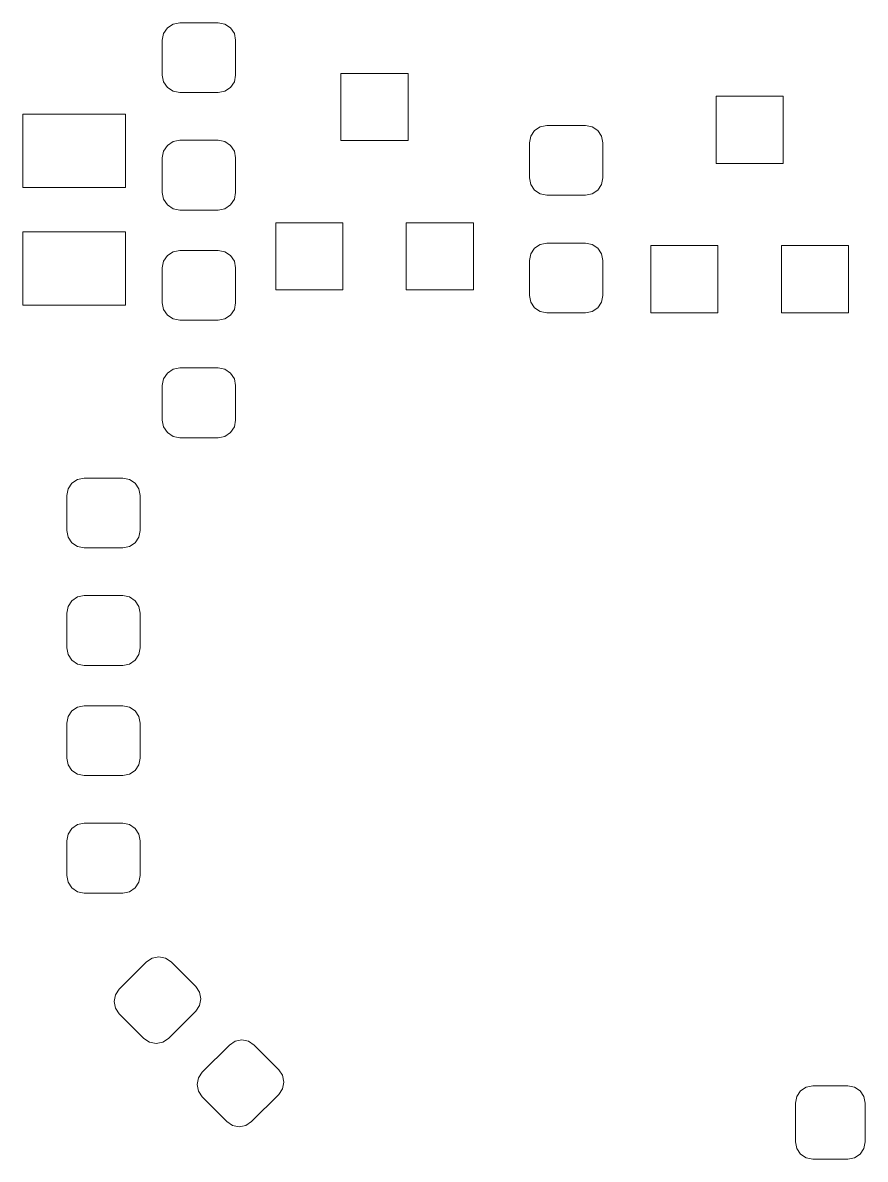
# Model space of a CAD drawing. Header units: millimetres. Extents: x -50 to 46, y -112 to 132.
# Drawn here: x -40.88 to -29.4, y 51.61 to 67.09 of the extents above; entities that cross this region are included whole.
import ezdxf

# ---------------------------------------------------------------- set-up
doc = ezdxf.new("R2010")
doc.units = ezdxf.units.MM
doc.header["$MEASUREMENT"] = 0
doc.layers.add('Layer 1', color=7, linetype='Continuous')

msp = doc.modelspace()

# ---------------------------------------------------------------- linework, layer by layer
at = {"layer": 'Layer 1', "lineweight": 9}
for points, knots in [([(-38.2149, 67.0887), (-38.2149, 67.0887), (-38.124, 67.0706), (-38.124, 67.0706), (-38.124, 67.0706), (-38.124, 67.0706), (-38.047, 67.0191), (-38.047, 67.0191), (-38.047, 67.0191), (-38.047, 67.0191), (-37.9955, 66.9421), (-37.9955, 66.9421), (-37.9955, 66.9421), (-37.9955, 66.9421), (-37.9774, 66.8512), (-37.9774, 66.8512), (-37.9774, 66.8512), (-37.9774, 66.8512), (-37.9774, 66.3762), (-37.9774, 66.3762), (-37.9774, 66.3762), (-37.9774, 66.3762), (-37.9955, 66.2853), (-37.9955, 66.2853), (-37.9955, 66.2853), (-37.9955, 66.2853), (-38.047, 66.2083), (-38.047, 66.2083), (-38.047, 66.2083), (-38.047, 66.2083), (-38.124, 66.1568), (-38.124, 66.1568), (-38.124, 66.1568), (-38.124, 66.1568), (-38.2149, 66.1387), (-38.2149, 66.1387), (-38.2149, 66.1387), (-38.2149, 66.1387), (-38.7399, 66.1387), (-38.7399, 66.1387), (-38.7399, 66.1387), (-38.7399, 66.1387), (-38.8308, 66.1568), (-38.8308, 66.1568), (-38.8308, 66.1568), (-38.8308, 66.1568), (-38.9078, 66.2083), (-38.9078, 66.2083), (-38.9078, 66.2083), (-38.9078, 66.2083), (-38.9593, 66.2853), (-38.9593, 66.2853), (-38.9593, 66.2853), (-38.9593, 66.2853), (-38.9774, 66.3762), (-38.9774, 66.3762), (-38.9774, 66.3762), (-38.9774, 66.3762), (-38.9774, 66.8512), (-38.9774, 66.8512), (-38.9774, 66.8512), (-38.9774, 66.8512), (-38.9593, 66.9421), (-38.9593, 66.9421), (-38.9593, 66.9421), (-38.9593, 66.9421), (-38.9078, 67.0191), (-38.9078, 67.0191), (-38.9078, 67.0191), (-38.9078, 67.0191), (-38.8308, 67.0706), (-38.8308, 67.0706), (-38.8308, 67.0706), (-38.8308, 67.0706), (-38.7399, 67.0887), (-38.7399, 67.0887), (-38.7399, 67.0887), (-38.7399, 67.0887), (-38.2149, 67.0887), (-38.2149, 67.0887)], [0, 0, 0, 0, 0.047619, 0.047619, 0.047619, 0.047619, 0.0952381, 0.0952381, 0.0952381, 0.0952381, 0.1428571, 0.1428571, 0.1428571, 0.1428571, 0.1904762, 0.1904762, 0.1904762, 0.1904762, 0.2380952, 0.2380952, 0.2380952, 0.2380952, 0.2857143, 0.2857143, 0.2857143, 0.2857143, 0.3333333, 0.3333333, 0.3333333, 0.3333333, 0.3809524, 0.3809524, 0.3809524, 0.3809524, 0.4285714, 0.4285714, 0.4285714, 0.4285714, 0.4761905, 0.4761905, 0.4761905, 0.4761905, 0.5238095, 0.5238095, 0.5238095, 0.5238095, 0.5714286, 0.5714286, 0.5714286, 0.5714286, 0.6190476, 0.6190476, 0.6190476, 0.6190476, 0.6666667, 0.6666667, 0.6666667, 0.6666667, 0.7142857, 0.7142857, 0.7142857, 0.7142857, 0.7619048, 0.7619048, 0.7619048, 0.7619048, 0.8095238, 0.8095238, 0.8095238, 0.8095238, 0.8571429, 0.8571429, 0.8571429, 0.8571429, 0.9047619, 0.9047619, 0.9047619, 0.9047619, 1, 1, 1, 1]), ([(-35.6288, 66.3973), (-35.6288, 66.3973), (-35.6288, 65.4829), (-35.6288, 65.4829), (-35.6288, 65.4829), (-35.6288, 65.4829), (-36.5432, 65.4829), (-36.5432, 65.4829), (-36.5432, 65.4829), (-36.5432, 65.4829), (-36.5432, 66.3973), (-36.5432, 66.3973), (-36.5432, 66.3973), (-36.5432, 66.3973), (-35.6288, 66.3973), (-35.6288, 66.3973)], [0, 0, 0, 0, 0.2, 0.2, 0.2, 0.2, 0.4, 0.4, 0.4, 0.4, 0.6, 0.6, 0.6, 0.6, 1, 1, 1, 1]), ([(-30.5202, 66.0869), (-30.5202, 66.0869), (-30.5202, 65.1725), (-30.5202, 65.1725), (-30.5202, 65.1725), (-30.5202, 65.1725), (-31.4346, 65.1725), (-31.4346, 65.1725), (-31.4346, 65.1725), (-31.4346, 65.1725), (-31.4346, 66.0869), (-31.4346, 66.0869), (-31.4346, 66.0869), (-31.4346, 66.0869), (-30.5202, 66.0869), (-30.5202, 66.0869)], [0, 0, 0, 0, 0.2, 0.2, 0.2, 0.2, 0.4, 0.4, 0.4, 0.4, 0.6, 0.6, 0.6, 0.6, 1, 1, 1, 1]), ([(-39.4775, 65.8435), (-39.4775, 65.8435), (-39.4775, 64.8435), (-39.4775, 64.8435), (-39.4775, 64.8435), (-39.4775, 64.8435), (-40.8775, 64.8435), (-40.8775, 64.8435), (-40.8775, 64.8435), (-40.8775, 64.8435), (-40.8775, 65.8435), (-40.8775, 65.8435), (-40.8775, 65.8435), (-40.8775, 65.8435), (-39.4775, 65.8435), (-39.4775, 65.8435)], [0, 0, 0, 0, 0.2, 0.2, 0.2, 0.2, 0.4, 0.4, 0.4, 0.4, 0.6, 0.6, 0.6, 0.6, 1, 1, 1, 1]), ([(-33.7399, 64.7387), (-33.7399, 64.7387), (-33.8308, 64.7568), (-33.8308, 64.7568), (-33.8308, 64.7568), (-33.8308, 64.7568), (-33.9078, 64.8083), (-33.9078, 64.8083), (-33.9078, 64.8083), (-33.9078, 64.8083), (-33.9593, 64.8853), (-33.9593, 64.8853), (-33.9593, 64.8853), (-33.9593, 64.8853), (-33.9774, 64.9762), (-33.9774, 64.9762), (-33.9774, 64.9762), (-33.9774, 64.9762), (-33.9774, 65.4512), (-33.9774, 65.4512), (-33.9774, 65.4512), (-33.9774, 65.4512), (-33.9593, 65.5421), (-33.9593, 65.5421), (-33.9593, 65.5421), (-33.9593, 65.5421), (-33.9078, 65.6191), (-33.9078, 65.6191), (-33.9078, 65.6191), (-33.9078, 65.6191), (-33.8308, 65.6706), (-33.8308, 65.6706), (-33.8308, 65.6706), (-33.8308, 65.6706), (-33.7399, 65.6887), (-33.7399, 65.6887), (-33.7399, 65.6887), (-33.7399, 65.6887), (-33.2149, 65.6887), (-33.2149, 65.6887), (-33.2149, 65.6887), (-33.2149, 65.6887), (-33.124, 65.6706), (-33.124, 65.6706), (-33.124, 65.6706), (-33.124, 65.6706), (-33.047, 65.6191), (-33.047, 65.6191), (-33.047, 65.6191), (-33.047, 65.6191), (-32.9955, 65.5421), (-32.9955, 65.5421), (-32.9955, 65.5421), (-32.9955, 65.5421), (-32.9774, 65.4512), (-32.9774, 65.4512), (-32.9774, 65.4512), (-32.9774, 65.4512), (-32.9774, 64.9762), (-32.9774, 64.9762), (-32.9774, 64.9762), (-32.9774, 64.9762), (-32.9955, 64.8853), (-32.9955, 64.8853), (-32.9955, 64.8853), (-32.9955, 64.8853), (-33.047, 64.8083), (-33.047, 64.8083), (-33.047, 64.8083), (-33.047, 64.8083), (-33.124, 64.7568), (-33.124, 64.7568), (-33.124, 64.7568), (-33.124, 64.7568), (-33.2149, 64.7387), (-33.2149, 64.7387), (-33.2149, 64.7387), (-33.2149, 64.7387), (-33.7399, 64.7387), (-33.7399, 64.7387)], [0, 0, 0, 0, 0.047619, 0.047619, 0.047619, 0.047619, 0.0952381, 0.0952381, 0.0952381, 0.0952381, 0.1428571, 0.1428571, 0.1428571, 0.1428571, 0.1904762, 0.1904762, 0.1904762, 0.1904762, 0.2380952, 0.2380952, 0.2380952, 0.2380952, 0.2857143, 0.2857143, 0.2857143, 0.2857143, 0.3333333, 0.3333333, 0.3333333, 0.3333333, 0.3809524, 0.3809524, 0.3809524, 0.3809524, 0.4285714, 0.4285714, 0.4285714, 0.4285714, 0.4761905, 0.4761905, 0.4761905, 0.4761905, 0.5238095, 0.5238095, 0.5238095, 0.5238095, 0.5714286, 0.5714286, 0.5714286, 0.5714286, 0.6190476, 0.6190476, 0.6190476, 0.6190476, 0.6666667, 0.6666667, 0.6666667, 0.6666667, 0.7142857, 0.7142857, 0.7142857, 0.7142857, 0.7619048, 0.7619048, 0.7619048, 0.7619048, 0.8095238, 0.8095238, 0.8095238, 0.8095238, 0.8571429, 0.8571429, 0.8571429, 0.8571429, 0.9047619, 0.9047619, 0.9047619, 0.9047619, 1, 1, 1, 1]), ([(-38.2149, 65.4887), (-38.2149, 65.4887), (-38.124, 65.4706), (-38.124, 65.4706), (-38.124, 65.4706), (-38.124, 65.4706), (-38.047, 65.4191), (-38.047, 65.4191), (-38.047, 65.4191), (-38.047, 65.4191), (-37.9955, 65.3421), (-37.9955, 65.3421), (-37.9955, 65.3421), (-37.9955, 65.3421), (-37.9774, 65.2512), (-37.9774, 65.2512), (-37.9774, 65.2512), (-37.9774, 65.2512), (-37.9774, 64.7762), (-37.9774, 64.7762), (-37.9774, 64.7762), (-37.9774, 64.7762), (-37.9955, 64.6853), (-37.9955, 64.6853), (-37.9955, 64.6853), (-37.9955, 64.6853), (-38.047, 64.6083), (-38.047, 64.6083), (-38.047, 64.6083), (-38.047, 64.6083), (-38.124, 64.5568), (-38.124, 64.5568), (-38.124, 64.5568), (-38.124, 64.5568), (-38.2149, 64.5387), (-38.2149, 64.5387), (-38.2149, 64.5387), (-38.2149, 64.5387), (-38.7399, 64.5387), (-38.7399, 64.5387), (-38.7399, 64.5387), (-38.7399, 64.5387), (-38.8308, 64.5568), (-38.8308, 64.5568), (-38.8308, 64.5568), (-38.8308, 64.5568), (-38.9078, 64.6083), (-38.9078, 64.6083), (-38.9078, 64.6083), (-38.9078, 64.6083), (-38.9593, 64.6853), (-38.9593, 64.6853), (-38.9593, 64.6853), (-38.9593, 64.6853), (-38.9774, 64.7762), (-38.9774, 64.7762), (-38.9774, 64.7762), (-38.9774, 64.7762), (-38.9774, 65.2512), (-38.9774, 65.2512), (-38.9774, 65.2512), (-38.9774, 65.2512), (-38.9593, 65.3421), (-38.9593, 65.3421), (-38.9593, 65.3421), (-38.9593, 65.3421), (-38.9078, 65.4191), (-38.9078, 65.4191), (-38.9078, 65.4191), (-38.9078, 65.4191), (-38.8308, 65.4706), (-38.8308, 65.4706), (-38.8308, 65.4706), (-38.8308, 65.4706), (-38.7399, 65.4887), (-38.7399, 65.4887), (-38.7399, 65.4887), (-38.7399, 65.4887), (-38.2149, 65.4887), (-38.2149, 65.4887)], [0, 0, 0, 0, 0.047619, 0.047619, 0.047619, 0.047619, 0.0952381, 0.0952381, 0.0952381, 0.0952381, 0.1428571, 0.1428571, 0.1428571, 0.1428571, 0.1904762, 0.1904762, 0.1904762, 0.1904762, 0.2380952, 0.2380952, 0.2380952, 0.2380952, 0.2857143, 0.2857143, 0.2857143, 0.2857143, 0.3333333, 0.3333333, 0.3333333, 0.3333333, 0.3809524, 0.3809524, 0.3809524, 0.3809524, 0.4285714, 0.4285714, 0.4285714, 0.4285714, 0.4761905, 0.4761905, 0.4761905, 0.4761905, 0.5238095, 0.5238095, 0.5238095, 0.5238095, 0.5714286, 0.5714286, 0.5714286, 0.5714286, 0.6190476, 0.6190476, 0.6190476, 0.6190476, 0.6666667, 0.6666667, 0.6666667, 0.6666667, 0.7142857, 0.7142857, 0.7142857, 0.7142857, 0.7619048, 0.7619048, 0.7619048, 0.7619048, 0.8095238, 0.8095238, 0.8095238, 0.8095238, 0.8571429, 0.8571429, 0.8571429, 0.8571429, 0.9047619, 0.9047619, 0.9047619, 0.9047619, 1, 1, 1, 1]), ([(-39.4775, 64.2435), (-39.4775, 64.2435), (-39.4775, 63.2435), (-39.4775, 63.2435), (-39.4775, 63.2435), (-39.4775, 63.2435), (-40.8775, 63.2435), (-40.8775, 63.2435), (-40.8775, 63.2435), (-40.8775, 63.2435), (-40.8775, 64.2435), (-40.8775, 64.2435), (-40.8775, 64.2435), (-40.8775, 64.2435), (-39.4775, 64.2435), (-39.4775, 64.2435)], [0, 0, 0, 0, 0.2, 0.2, 0.2, 0.2, 0.4, 0.4, 0.4, 0.4, 0.6, 0.6, 0.6, 0.6, 1, 1, 1, 1]), ([(-36.5178, 64.3653), (-36.5178, 64.3653), (-36.5178, 63.4509), (-36.5178, 63.4509), (-36.5178, 63.4509), (-36.5178, 63.4509), (-37.4322, 63.4509), (-37.4322, 63.4509), (-37.4322, 63.4509), (-37.4322, 63.4509), (-37.4322, 64.3653), (-37.4322, 64.3653), (-37.4322, 64.3653), (-37.4322, 64.3653), (-36.5178, 64.3653), (-36.5178, 64.3653)], [0, 0, 0, 0, 0.2, 0.2, 0.2, 0.2, 0.4, 0.4, 0.4, 0.4, 0.6, 0.6, 0.6, 0.6, 1, 1, 1, 1]), ([(-34.7398, 64.3653), (-34.7398, 64.3653), (-34.7398, 63.4509), (-34.7398, 63.4509), (-34.7398, 63.4509), (-34.7398, 63.4509), (-35.6542, 63.4509), (-35.6542, 63.4509), (-35.6542, 63.4509), (-35.6542, 63.4509), (-35.6542, 64.3653), (-35.6542, 64.3653), (-35.6542, 64.3653), (-35.6542, 64.3653), (-34.7398, 64.3653), (-34.7398, 64.3653)], [0, 0, 0, 0, 0.2, 0.2, 0.2, 0.2, 0.4, 0.4, 0.4, 0.4, 0.6, 0.6, 0.6, 0.6, 1, 1, 1, 1]), ([(-33.7399, 63.1387), (-33.7399, 63.1387), (-33.8308, 63.1568), (-33.8308, 63.1568), (-33.8308, 63.1568), (-33.8308, 63.1568), (-33.9078, 63.2083), (-33.9078, 63.2083), (-33.9078, 63.2083), (-33.9078, 63.2083), (-33.9593, 63.2853), (-33.9593, 63.2853), (-33.9593, 63.2853), (-33.9593, 63.2853), (-33.9774, 63.3762), (-33.9774, 63.3762), (-33.9774, 63.3762), (-33.9774, 63.3762), (-33.9774, 63.8512), (-33.9774, 63.8512), (-33.9774, 63.8512), (-33.9774, 63.8512), (-33.9593, 63.9421), (-33.9593, 63.9421), (-33.9593, 63.9421), (-33.9593, 63.9421), (-33.9078, 64.0191), (-33.9078, 64.0191), (-33.9078, 64.0191), (-33.9078, 64.0191), (-33.8308, 64.0706), (-33.8308, 64.0706), (-33.8308, 64.0706), (-33.8308, 64.0706), (-33.7399, 64.0887), (-33.7399, 64.0887), (-33.7399, 64.0887), (-33.7399, 64.0887), (-33.2149, 64.0887), (-33.2149, 64.0887), (-33.2149, 64.0887), (-33.2149, 64.0887), (-33.124, 64.0706), (-33.124, 64.0706), (-33.124, 64.0706), (-33.124, 64.0706), (-33.047, 64.0191), (-33.047, 64.0191), (-33.047, 64.0191), (-33.047, 64.0191), (-32.9955, 63.9421), (-32.9955, 63.9421), (-32.9955, 63.9421), (-32.9955, 63.9421), (-32.9774, 63.8512), (-32.9774, 63.8512), (-32.9774, 63.8512), (-32.9774, 63.8512), (-32.9774, 63.3762), (-32.9774, 63.3762), (-32.9774, 63.3762), (-32.9774, 63.3762), (-32.9955, 63.2853), (-32.9955, 63.2853), (-32.9955, 63.2853), (-32.9955, 63.2853), (-33.047, 63.2083), (-33.047, 63.2083), (-33.047, 63.2083), (-33.047, 63.2083), (-33.124, 63.1568), (-33.124, 63.1568), (-33.124, 63.1568), (-33.124, 63.1568), (-33.2149, 63.1387), (-33.2149, 63.1387), (-33.2149, 63.1387), (-33.2149, 63.1387), (-33.7399, 63.1387), (-33.7399, 63.1387)], [0, 0, 0, 0, 0.047619, 0.047619, 0.047619, 0.047619, 0.0952381, 0.0952381, 0.0952381, 0.0952381, 0.1428571, 0.1428571, 0.1428571, 0.1428571, 0.1904762, 0.1904762, 0.1904762, 0.1904762, 0.2380952, 0.2380952, 0.2380952, 0.2380952, 0.2857143, 0.2857143, 0.2857143, 0.2857143, 0.3333333, 0.3333333, 0.3333333, 0.3333333, 0.3809524, 0.3809524, 0.3809524, 0.3809524, 0.4285714, 0.4285714, 0.4285714, 0.4285714, 0.4761905, 0.4761905, 0.4761905, 0.4761905, 0.5238095, 0.5238095, 0.5238095, 0.5238095, 0.5714286, 0.5714286, 0.5714286, 0.5714286, 0.6190476, 0.6190476, 0.6190476, 0.6190476, 0.6666667, 0.6666667, 0.6666667, 0.6666667, 0.7142857, 0.7142857, 0.7142857, 0.7142857, 0.7619048, 0.7619048, 0.7619048, 0.7619048, 0.8095238, 0.8095238, 0.8095238, 0.8095238, 0.8571429, 0.8571429, 0.8571429, 0.8571429, 0.9047619, 0.9047619, 0.9047619, 0.9047619, 1, 1, 1, 1]), ([(-38.7399, 63.0387), (-38.7399, 63.0387), (-38.8308, 63.0568), (-38.8308, 63.0568), (-38.8308, 63.0568), (-38.8308, 63.0568), (-38.9078, 63.1083), (-38.9078, 63.1083), (-38.9078, 63.1083), (-38.9078, 63.1083), (-38.9593, 63.1853), (-38.9593, 63.1853), (-38.9593, 63.1853), (-38.9593, 63.1853), (-38.9774, 63.2762), (-38.9774, 63.2762), (-38.9774, 63.2762), (-38.9774, 63.2762), (-38.9774, 63.7512), (-38.9774, 63.7512), (-38.9774, 63.7512), (-38.9774, 63.7512), (-38.9593, 63.8421), (-38.9593, 63.8421), (-38.9593, 63.8421), (-38.9593, 63.8421), (-38.9078, 63.9191), (-38.9078, 63.9191), (-38.9078, 63.9191), (-38.9078, 63.9191), (-38.8308, 63.9706), (-38.8308, 63.9706), (-38.8308, 63.9706), (-38.8308, 63.9706), (-38.7399, 63.9887), (-38.7399, 63.9887), (-38.7399, 63.9887), (-38.7399, 63.9887), (-38.2149, 63.9887), (-38.2149, 63.9887), (-38.2149, 63.9887), (-38.2149, 63.9887), (-38.124, 63.9706), (-38.124, 63.9706), (-38.124, 63.9706), (-38.124, 63.9706), (-38.047, 63.9191), (-38.047, 63.9191), (-38.047, 63.9191), (-38.047, 63.9191), (-37.9955, 63.8421), (-37.9955, 63.8421), (-37.9955, 63.8421), (-37.9955, 63.8421), (-37.9774, 63.7512), (-37.9774, 63.7512), (-37.9774, 63.7512), (-37.9774, 63.7512), (-37.9774, 63.2762), (-37.9774, 63.2762), (-37.9774, 63.2762), (-37.9774, 63.2762), (-37.9955, 63.1853), (-37.9955, 63.1853), (-37.9955, 63.1853), (-37.9955, 63.1853), (-38.047, 63.1083), (-38.047, 63.1083), (-38.047, 63.1083), (-38.047, 63.1083), (-38.124, 63.0568), (-38.124, 63.0568), (-38.124, 63.0568), (-38.124, 63.0568), (-38.2149, 63.0387), (-38.2149, 63.0387), (-38.2149, 63.0387), (-38.2149, 63.0387), (-38.7399, 63.0387), (-38.7399, 63.0387)], [0, 0, 0, 0, 0.047619, 0.047619, 0.047619, 0.047619, 0.0952381, 0.0952381, 0.0952381, 0.0952381, 0.1428571, 0.1428571, 0.1428571, 0.1428571, 0.1904762, 0.1904762, 0.1904762, 0.1904762, 0.2380952, 0.2380952, 0.2380952, 0.2380952, 0.2857143, 0.2857143, 0.2857143, 0.2857143, 0.3333333, 0.3333333, 0.3333333, 0.3333333, 0.3809524, 0.3809524, 0.3809524, 0.3809524, 0.4285714, 0.4285714, 0.4285714, 0.4285714, 0.4761905, 0.4761905, 0.4761905, 0.4761905, 0.5238095, 0.5238095, 0.5238095, 0.5238095, 0.5714286, 0.5714286, 0.5714286, 0.5714286, 0.6190476, 0.6190476, 0.6190476, 0.6190476, 0.6666667, 0.6666667, 0.6666667, 0.6666667, 0.7142857, 0.7142857, 0.7142857, 0.7142857, 0.7619048, 0.7619048, 0.7619048, 0.7619048, 0.8095238, 0.8095238, 0.8095238, 0.8095238, 0.8571429, 0.8571429, 0.8571429, 0.8571429, 0.9047619, 0.9047619, 0.9047619, 0.9047619, 1, 1, 1, 1]), ([(-31.4092, 64.0549), (-31.4092, 64.0549), (-31.4092, 63.1405), (-31.4092, 63.1405), (-31.4092, 63.1405), (-31.4092, 63.1405), (-32.3236, 63.1405), (-32.3236, 63.1405), (-32.3236, 63.1405), (-32.3236, 63.1405), (-32.3236, 64.0549), (-32.3236, 64.0549), (-32.3236, 64.0549), (-32.3236, 64.0549), (-31.4092, 64.0549), (-31.4092, 64.0549)], [0, 0, 0, 0, 0.2, 0.2, 0.2, 0.2, 0.4, 0.4, 0.4, 0.4, 0.6, 0.6, 0.6, 0.6, 1, 1, 1, 1]), ([(-29.6312, 64.0549), (-29.6312, 64.0549), (-29.6312, 63.1405), (-29.6312, 63.1405), (-29.6312, 63.1405), (-29.6312, 63.1405), (-30.5456, 63.1405), (-30.5456, 63.1405), (-30.5456, 63.1405), (-30.5456, 63.1405), (-30.5456, 64.0549), (-30.5456, 64.0549), (-30.5456, 64.0549), (-30.5456, 64.0549), (-29.6312, 64.0549), (-29.6312, 64.0549)], [0, 0, 0, 0, 0.2, 0.2, 0.2, 0.2, 0.4, 0.4, 0.4, 0.4, 0.6, 0.6, 0.6, 0.6, 1, 1, 1, 1]), ([(-38.7399, 61.4387), (-38.7399, 61.4387), (-38.8308, 61.4568), (-38.8308, 61.4568), (-38.8308, 61.4568), (-38.8308, 61.4568), (-38.9078, 61.5083), (-38.9078, 61.5083), (-38.9078, 61.5083), (-38.9078, 61.5083), (-38.9593, 61.5853), (-38.9593, 61.5853), (-38.9593, 61.5853), (-38.9593, 61.5853), (-38.9774, 61.6762), (-38.9774, 61.6762), (-38.9774, 61.6762), (-38.9774, 61.6762), (-38.9774, 62.1512), (-38.9774, 62.1512), (-38.9774, 62.1512), (-38.9774, 62.1512), (-38.9593, 62.2421), (-38.9593, 62.2421), (-38.9593, 62.2421), (-38.9593, 62.2421), (-38.9078, 62.3191), (-38.9078, 62.3191), (-38.9078, 62.3191), (-38.9078, 62.3191), (-38.8308, 62.3706), (-38.8308, 62.3706), (-38.8308, 62.3706), (-38.8308, 62.3706), (-38.7399, 62.3887), (-38.7399, 62.3887), (-38.7399, 62.3887), (-38.7399, 62.3887), (-38.2149, 62.3887), (-38.2149, 62.3887), (-38.2149, 62.3887), (-38.2149, 62.3887), (-38.124, 62.3706), (-38.124, 62.3706), (-38.124, 62.3706), (-38.124, 62.3706), (-38.047, 62.3191), (-38.047, 62.3191), (-38.047, 62.3191), (-38.047, 62.3191), (-37.9955, 62.2421), (-37.9955, 62.2421), (-37.9955, 62.2421), (-37.9955, 62.2421), (-37.9774, 62.1512), (-37.9774, 62.1512), (-37.9774, 62.1512), (-37.9774, 62.1512), (-37.9774, 61.6762), (-37.9774, 61.6762), (-37.9774, 61.6762), (-37.9774, 61.6762), (-37.9955, 61.5853), (-37.9955, 61.5853), (-37.9955, 61.5853), (-37.9955, 61.5853), (-38.047, 61.5083), (-38.047, 61.5083), (-38.047, 61.5083), (-38.047, 61.5083), (-38.124, 61.4568), (-38.124, 61.4568), (-38.124, 61.4568), (-38.124, 61.4568), (-38.2149, 61.4387), (-38.2149, 61.4387), (-38.2149, 61.4387), (-38.2149, 61.4387), (-38.7399, 61.4387), (-38.7399, 61.4387)], [0, 0, 0, 0, 0.047619, 0.047619, 0.047619, 0.047619, 0.0952381, 0.0952381, 0.0952381, 0.0952381, 0.1428571, 0.1428571, 0.1428571, 0.1428571, 0.1904762, 0.1904762, 0.1904762, 0.1904762, 0.2380952, 0.2380952, 0.2380952, 0.2380952, 0.2857143, 0.2857143, 0.2857143, 0.2857143, 0.3333333, 0.3333333, 0.3333333, 0.3333333, 0.3809524, 0.3809524, 0.3809524, 0.3809524, 0.4285714, 0.4285714, 0.4285714, 0.4285714, 0.4761905, 0.4761905, 0.4761905, 0.4761905, 0.5238095, 0.5238095, 0.5238095, 0.5238095, 0.5714286, 0.5714286, 0.5714286, 0.5714286, 0.6190476, 0.6190476, 0.6190476, 0.6190476, 0.6666667, 0.6666667, 0.6666667, 0.6666667, 0.7142857, 0.7142857, 0.7142857, 0.7142857, 0.7619048, 0.7619048, 0.7619048, 0.7619048, 0.8095238, 0.8095238, 0.8095238, 0.8095238, 0.8571429, 0.8571429, 0.8571429, 0.8571429, 0.9047619, 0.9047619, 0.9047619, 0.9047619, 1, 1, 1, 1]), ([(-39.5149, 60.8887), (-39.5149, 60.8887), (-39.424, 60.8706), (-39.424, 60.8706), (-39.424, 60.8706), (-39.424, 60.8706), (-39.347, 60.8191), (-39.347, 60.8191), (-39.347, 60.8191), (-39.347, 60.8191), (-39.2955, 60.7421), (-39.2955, 60.7421), (-39.2955, 60.7421), (-39.2955, 60.7421), (-39.2774, 60.6512), (-39.2774, 60.6512), (-39.2774, 60.6512), (-39.2774, 60.6512), (-39.2774, 60.1762), (-39.2774, 60.1762), (-39.2774, 60.1762), (-39.2774, 60.1762), (-39.2955, 60.0853), (-39.2955, 60.0853), (-39.2955, 60.0853), (-39.2955, 60.0853), (-39.347, 60.0083), (-39.347, 60.0083), (-39.347, 60.0083), (-39.347, 60.0083), (-39.424, 59.9568), (-39.424, 59.9568), (-39.424, 59.9568), (-39.424, 59.9568), (-39.5149, 59.9387), (-39.5149, 59.9387), (-39.5149, 59.9387), (-39.5149, 59.9387), (-40.0399, 59.9387), (-40.0399, 59.9387), (-40.0399, 59.9387), (-40.0399, 59.9387), (-40.1308, 59.9568), (-40.1308, 59.9568), (-40.1308, 59.9568), (-40.1308, 59.9568), (-40.2078, 60.0083), (-40.2078, 60.0083), (-40.2078, 60.0083), (-40.2078, 60.0083), (-40.2593, 60.0853), (-40.2593, 60.0853), (-40.2593, 60.0853), (-40.2593, 60.0853), (-40.2774, 60.1762), (-40.2774, 60.1762), (-40.2774, 60.1762), (-40.2774, 60.1762), (-40.2774, 60.6512), (-40.2774, 60.6512), (-40.2774, 60.6512), (-40.2774, 60.6512), (-40.2593, 60.7421), (-40.2593, 60.7421), (-40.2593, 60.7421), (-40.2593, 60.7421), (-40.2078, 60.8191), (-40.2078, 60.8191), (-40.2078, 60.8191), (-40.2078, 60.8191), (-40.1308, 60.8706), (-40.1308, 60.8706), (-40.1308, 60.8706), (-40.1308, 60.8706), (-40.0399, 60.8887), (-40.0399, 60.8887), (-40.0399, 60.8887), (-40.0399, 60.8887), (-39.5149, 60.8887), (-39.5149, 60.8887)], [0, 0, 0, 0, 0.047619, 0.047619, 0.047619, 0.047619, 0.0952381, 0.0952381, 0.0952381, 0.0952381, 0.1428571, 0.1428571, 0.1428571, 0.1428571, 0.1904762, 0.1904762, 0.1904762, 0.1904762, 0.2380952, 0.2380952, 0.2380952, 0.2380952, 0.2857143, 0.2857143, 0.2857143, 0.2857143, 0.3333333, 0.3333333, 0.3333333, 0.3333333, 0.3809524, 0.3809524, 0.3809524, 0.3809524, 0.4285714, 0.4285714, 0.4285714, 0.4285714, 0.4761905, 0.4761905, 0.4761905, 0.4761905, 0.5238095, 0.5238095, 0.5238095, 0.5238095, 0.5714286, 0.5714286, 0.5714286, 0.5714286, 0.6190476, 0.6190476, 0.6190476, 0.6190476, 0.6666667, 0.6666667, 0.6666667, 0.6666667, 0.7142857, 0.7142857, 0.7142857, 0.7142857, 0.7619048, 0.7619048, 0.7619048, 0.7619048, 0.8095238, 0.8095238, 0.8095238, 0.8095238, 0.8571429, 0.8571429, 0.8571429, 0.8571429, 0.9047619, 0.9047619, 0.9047619, 0.9047619, 1, 1, 1, 1]), ([(-39.5149, 59.2887), (-39.5149, 59.2887), (-39.424, 59.2706), (-39.424, 59.2706), (-39.424, 59.2706), (-39.424, 59.2706), (-39.347, 59.2191), (-39.347, 59.2191), (-39.347, 59.2191), (-39.347, 59.2191), (-39.2955, 59.1421), (-39.2955, 59.1421), (-39.2955, 59.1421), (-39.2955, 59.1421), (-39.2774, 59.0512), (-39.2774, 59.0512), (-39.2774, 59.0512), (-39.2774, 59.0512), (-39.2774, 58.5762), (-39.2774, 58.5762), (-39.2774, 58.5762), (-39.2774, 58.5762), (-39.2955, 58.4853), (-39.2955, 58.4853), (-39.2955, 58.4853), (-39.2955, 58.4853), (-39.347, 58.4083), (-39.347, 58.4083), (-39.347, 58.4083), (-39.347, 58.4083), (-39.424, 58.3568), (-39.424, 58.3568), (-39.424, 58.3568), (-39.424, 58.3568), (-39.5149, 58.3387), (-39.5149, 58.3387), (-39.5149, 58.3387), (-39.5149, 58.3387), (-40.0399, 58.3387), (-40.0399, 58.3387), (-40.0399, 58.3387), (-40.0399, 58.3387), (-40.1308, 58.3568), (-40.1308, 58.3568), (-40.1308, 58.3568), (-40.1308, 58.3568), (-40.2078, 58.4083), (-40.2078, 58.4083), (-40.2078, 58.4083), (-40.2078, 58.4083), (-40.2593, 58.4853), (-40.2593, 58.4853), (-40.2593, 58.4853), (-40.2593, 58.4853), (-40.2774, 58.5762), (-40.2774, 58.5762), (-40.2774, 58.5762), (-40.2774, 58.5762), (-40.2774, 59.0512), (-40.2774, 59.0512), (-40.2774, 59.0512), (-40.2774, 59.0512), (-40.2593, 59.1421), (-40.2593, 59.1421), (-40.2593, 59.1421), (-40.2593, 59.1421), (-40.2078, 59.2191), (-40.2078, 59.2191), (-40.2078, 59.2191), (-40.2078, 59.2191), (-40.1308, 59.2706), (-40.1308, 59.2706), (-40.1308, 59.2706), (-40.1308, 59.2706), (-40.0399, 59.2887), (-40.0399, 59.2887), (-40.0399, 59.2887), (-40.0399, 59.2887), (-39.5149, 59.2887), (-39.5149, 59.2887)], [0, 0, 0, 0, 0.047619, 0.047619, 0.047619, 0.047619, 0.0952381, 0.0952381, 0.0952381, 0.0952381, 0.1428571, 0.1428571, 0.1428571, 0.1428571, 0.1904762, 0.1904762, 0.1904762, 0.1904762, 0.2380952, 0.2380952, 0.2380952, 0.2380952, 0.2857143, 0.2857143, 0.2857143, 0.2857143, 0.3333333, 0.3333333, 0.3333333, 0.3333333, 0.3809524, 0.3809524, 0.3809524, 0.3809524, 0.4285714, 0.4285714, 0.4285714, 0.4285714, 0.4761905, 0.4761905, 0.4761905, 0.4761905, 0.5238095, 0.5238095, 0.5238095, 0.5238095, 0.5714286, 0.5714286, 0.5714286, 0.5714286, 0.6190476, 0.6190476, 0.6190476, 0.6190476, 0.6666667, 0.6666667, 0.6666667, 0.6666667, 0.7142857, 0.7142857, 0.7142857, 0.7142857, 0.7619048, 0.7619048, 0.7619048, 0.7619048, 0.8095238, 0.8095238, 0.8095238, 0.8095238, 0.8571429, 0.8571429, 0.8571429, 0.8571429, 0.9047619, 0.9047619, 0.9047619, 0.9047619, 1, 1, 1, 1]), ([(-40.0399, 56.8387), (-40.0399, 56.8387), (-40.1308, 56.8568), (-40.1308, 56.8568), (-40.1308, 56.8568), (-40.1308, 56.8568), (-40.2078, 56.9083), (-40.2078, 56.9083), (-40.2078, 56.9083), (-40.2078, 56.9083), (-40.2593, 56.9853), (-40.2593, 56.9853), (-40.2593, 56.9853), (-40.2593, 56.9853), (-40.2774, 57.0762), (-40.2774, 57.0762), (-40.2774, 57.0762), (-40.2774, 57.0762), (-40.2774, 57.5512), (-40.2774, 57.5512), (-40.2774, 57.5512), (-40.2774, 57.5512), (-40.2593, 57.6421), (-40.2593, 57.6421), (-40.2593, 57.6421), (-40.2593, 57.6421), (-40.2078, 57.7191), (-40.2078, 57.7191), (-40.2078, 57.7191), (-40.2078, 57.7191), (-40.1308, 57.7706), (-40.1308, 57.7706), (-40.1308, 57.7706), (-40.1308, 57.7706), (-40.0399, 57.7887), (-40.0399, 57.7887), (-40.0399, 57.7887), (-40.0399, 57.7887), (-39.5149, 57.7887), (-39.5149, 57.7887), (-39.5149, 57.7887), (-39.5149, 57.7887), (-39.424, 57.7706), (-39.424, 57.7706), (-39.424, 57.7706), (-39.424, 57.7706), (-39.347, 57.7191), (-39.347, 57.7191), (-39.347, 57.7191), (-39.347, 57.7191), (-39.2955, 57.6421), (-39.2955, 57.6421), (-39.2955, 57.6421), (-39.2955, 57.6421), (-39.2774, 57.5512), (-39.2774, 57.5512), (-39.2774, 57.5512), (-39.2774, 57.5512), (-39.2774, 57.0762), (-39.2774, 57.0762), (-39.2774, 57.0762), (-39.2774, 57.0762), (-39.2955, 56.9853), (-39.2955, 56.9853), (-39.2955, 56.9853), (-39.2955, 56.9853), (-39.347, 56.9083), (-39.347, 56.9083), (-39.347, 56.9083), (-39.347, 56.9083), (-39.424, 56.8568), (-39.424, 56.8568), (-39.424, 56.8568), (-39.424, 56.8568), (-39.5149, 56.8387), (-39.5149, 56.8387), (-39.5149, 56.8387), (-39.5149, 56.8387), (-40.0399, 56.8387), (-40.0399, 56.8387)], [0, 0, 0, 0, 0.047619, 0.047619, 0.047619, 0.047619, 0.0952381, 0.0952381, 0.0952381, 0.0952381, 0.1428571, 0.1428571, 0.1428571, 0.1428571, 0.1904762, 0.1904762, 0.1904762, 0.1904762, 0.2380952, 0.2380952, 0.2380952, 0.2380952, 0.2857143, 0.2857143, 0.2857143, 0.2857143, 0.3333333, 0.3333333, 0.3333333, 0.3333333, 0.3809524, 0.3809524, 0.3809524, 0.3809524, 0.4285714, 0.4285714, 0.4285714, 0.4285714, 0.4761905, 0.4761905, 0.4761905, 0.4761905, 0.5238095, 0.5238095, 0.5238095, 0.5238095, 0.5714286, 0.5714286, 0.5714286, 0.5714286, 0.6190476, 0.6190476, 0.6190476, 0.6190476, 0.6666667, 0.6666667, 0.6666667, 0.6666667, 0.7142857, 0.7142857, 0.7142857, 0.7142857, 0.7619048, 0.7619048, 0.7619048, 0.7619048, 0.8095238, 0.8095238, 0.8095238, 0.8095238, 0.8571429, 0.8571429, 0.8571429, 0.8571429, 0.9047619, 0.9047619, 0.9047619, 0.9047619, 1, 1, 1, 1]), ([(-40.0399, 55.2387), (-40.0399, 55.2387), (-40.1308, 55.2568), (-40.1308, 55.2568), (-40.1308, 55.2568), (-40.1308, 55.2568), (-40.2078, 55.3083), (-40.2078, 55.3083), (-40.2078, 55.3083), (-40.2078, 55.3083), (-40.2593, 55.3853), (-40.2593, 55.3853), (-40.2593, 55.3853), (-40.2593, 55.3853), (-40.2774, 55.4762), (-40.2774, 55.4762), (-40.2774, 55.4762), (-40.2774, 55.4762), (-40.2774, 55.9512), (-40.2774, 55.9512), (-40.2774, 55.9512), (-40.2774, 55.9512), (-40.2593, 56.0421), (-40.2593, 56.0421), (-40.2593, 56.0421), (-40.2593, 56.0421), (-40.2078, 56.1191), (-40.2078, 56.1191), (-40.2078, 56.1191), (-40.2078, 56.1191), (-40.1308, 56.1706), (-40.1308, 56.1706), (-40.1308, 56.1706), (-40.1308, 56.1706), (-40.0399, 56.1887), (-40.0399, 56.1887), (-40.0399, 56.1887), (-40.0399, 56.1887), (-39.5149, 56.1887), (-39.5149, 56.1887), (-39.5149, 56.1887), (-39.5149, 56.1887), (-39.424, 56.1706), (-39.424, 56.1706), (-39.424, 56.1706), (-39.424, 56.1706), (-39.347, 56.1191), (-39.347, 56.1191), (-39.347, 56.1191), (-39.347, 56.1191), (-39.2955, 56.0421), (-39.2955, 56.0421), (-39.2955, 56.0421), (-39.2955, 56.0421), (-39.2774, 55.9512), (-39.2774, 55.9512), (-39.2774, 55.9512), (-39.2774, 55.9512), (-39.2774, 55.4762), (-39.2774, 55.4762), (-39.2774, 55.4762), (-39.2774, 55.4762), (-39.2955, 55.3853), (-39.2955, 55.3853), (-39.2955, 55.3853), (-39.2955, 55.3853), (-39.347, 55.3083), (-39.347, 55.3083), (-39.347, 55.3083), (-39.347, 55.3083), (-39.424, 55.2568), (-39.424, 55.2568), (-39.424, 55.2568), (-39.424, 55.2568), (-39.5149, 55.2387), (-39.5149, 55.2387), (-39.5149, 55.2387), (-39.5149, 55.2387), (-40.0399, 55.2387), (-40.0399, 55.2387)], [0, 0, 0, 0, 0.047619, 0.047619, 0.047619, 0.047619, 0.0952381, 0.0952381, 0.0952381, 0.0952381, 0.1428571, 0.1428571, 0.1428571, 0.1428571, 0.1904762, 0.1904762, 0.1904762, 0.1904762, 0.2380952, 0.2380952, 0.2380952, 0.2380952, 0.2857143, 0.2857143, 0.2857143, 0.2857143, 0.3333333, 0.3333333, 0.3333333, 0.3333333, 0.3809524, 0.3809524, 0.3809524, 0.3809524, 0.4285714, 0.4285714, 0.4285714, 0.4285714, 0.4761905, 0.4761905, 0.4761905, 0.4761905, 0.5238095, 0.5238095, 0.5238095, 0.5238095, 0.5714286, 0.5714286, 0.5714286, 0.5714286, 0.6190476, 0.6190476, 0.6190476, 0.6190476, 0.6666667, 0.6666667, 0.6666667, 0.6666667, 0.7142857, 0.7142857, 0.7142857, 0.7142857, 0.7619048, 0.7619048, 0.7619048, 0.7619048, 0.8095238, 0.8095238, 0.8095238, 0.8095238, 0.8571429, 0.8571429, 0.8571429, 0.8571429, 0.9047619, 0.9047619, 0.9047619, 0.9047619, 1, 1, 1, 1]), ([(-39.1933, 54.3009), (-39.1933, 54.3009), (-39.1163, 54.3524), (-39.1163, 54.3524), (-39.1163, 54.3524), (-39.1163, 54.3524), (-39.0254, 54.3704), (-39.0254, 54.3704), (-39.0254, 54.3704), (-39.0254, 54.3704), (-38.9345, 54.3524), (-38.9345, 54.3524), (-38.9345, 54.3524), (-38.9345, 54.3524), (-38.8575, 54.3009), (-38.8575, 54.3009), (-38.8575, 54.3009), (-38.8575, 54.3009), (-38.5216, 53.965), (-38.5216, 53.965), (-38.5216, 53.965), (-38.5216, 53.965), (-38.4701, 53.888), (-38.4701, 53.888), (-38.4701, 53.888), (-38.4701, 53.888), (-38.452, 53.7971), (-38.452, 53.7971), (-38.452, 53.7971), (-38.452, 53.7971), (-38.4701, 53.7062), (-38.4701, 53.7062), (-38.4701, 53.7062), (-38.4701, 53.7062), (-38.5216, 53.6291), (-38.5216, 53.6291), (-38.5216, 53.6291), (-38.5216, 53.6291), (-38.8928, 53.2579), (-38.8928, 53.2579), (-38.8928, 53.2579), (-38.8928, 53.2579), (-38.9699, 53.2064), (-38.9699, 53.2064), (-38.9699, 53.2064), (-38.9699, 53.2064), (-39.0608, 53.1883), (-39.0608, 53.1883), (-39.0608, 53.1883), (-39.0608, 53.1883), (-39.1516, 53.2064), (-39.1516, 53.2064), (-39.1516, 53.2064), (-39.1516, 53.2064), (-39.2287, 53.2579), (-39.2287, 53.2579), (-39.2287, 53.2579), (-39.2287, 53.2579), (-39.5646, 53.5938), (-39.5646, 53.5938), (-39.5646, 53.5938), (-39.5646, 53.5938), (-39.6161, 53.6708), (-39.6161, 53.6708), (-39.6161, 53.6708), (-39.6161, 53.6708), (-39.6341, 53.7617), (-39.6341, 53.7617), (-39.6341, 53.7617), (-39.6341, 53.7617), (-39.6161, 53.8526), (-39.6161, 53.8526), (-39.6161, 53.8526), (-39.6161, 53.8526), (-39.5646, 53.9296), (-39.5646, 53.9296), (-39.5646, 53.9296), (-39.5646, 53.9296), (-39.1933, 54.3009), (-39.1933, 54.3009)], [0, 0, 0, 0, 0.047619, 0.047619, 0.047619, 0.047619, 0.0952381, 0.0952381, 0.0952381, 0.0952381, 0.1428571, 0.1428571, 0.1428571, 0.1428571, 0.1904762, 0.1904762, 0.1904762, 0.1904762, 0.2380952, 0.2380952, 0.2380952, 0.2380952, 0.2857143, 0.2857143, 0.2857143, 0.2857143, 0.3333333, 0.3333333, 0.3333333, 0.3333333, 0.3809524, 0.3809524, 0.3809524, 0.3809524, 0.4285714, 0.4285714, 0.4285714, 0.4285714, 0.4761905, 0.4761905, 0.4761905, 0.4761905, 0.5238095, 0.5238095, 0.5238095, 0.5238095, 0.5714286, 0.5714286, 0.5714286, 0.5714286, 0.6190476, 0.6190476, 0.6190476, 0.6190476, 0.6666667, 0.6666667, 0.6666667, 0.6666667, 0.7142857, 0.7142857, 0.7142857, 0.7142857, 0.7619048, 0.7619048, 0.7619048, 0.7619048, 0.8095238, 0.8095238, 0.8095238, 0.8095238, 0.8571429, 0.8571429, 0.8571429, 0.8571429, 0.9047619, 0.9047619, 0.9047619, 0.9047619, 1, 1, 1, 1]), ([(-38.062, 53.1695), (-38.062, 53.1695), (-37.9849, 53.221), (-37.9849, 53.221), (-37.9849, 53.221), (-37.9849, 53.221), (-37.894, 53.2391), (-37.894, 53.2391), (-37.894, 53.2391), (-37.894, 53.2391), (-37.8031, 53.221), (-37.8031, 53.221), (-37.8031, 53.221), (-37.8031, 53.221), (-37.7261, 53.1695), (-37.7261, 53.1695), (-37.7261, 53.1695), (-37.7261, 53.1695), (-37.3902, 52.8336), (-37.3902, 52.8336), (-37.3902, 52.8336), (-37.3902, 52.8336), (-37.3387, 52.7566), (-37.3387, 52.7566), (-37.3387, 52.7566), (-37.3387, 52.7566), (-37.3207, 52.6657), (-37.3207, 52.6657), (-37.3207, 52.6657), (-37.3207, 52.6657), (-37.3387, 52.5748), (-37.3387, 52.5748), (-37.3387, 52.5748), (-37.3387, 52.5748), (-37.3902, 52.4978), (-37.3902, 52.4978), (-37.3902, 52.4978), (-37.3902, 52.4978), (-37.7615, 52.1265), (-37.7615, 52.1265), (-37.7615, 52.1265), (-37.7615, 52.1265), (-37.8385, 52.075), (-37.8385, 52.075), (-37.8385, 52.075), (-37.8385, 52.075), (-37.9294, 52.057), (-37.9294, 52.057), (-37.9294, 52.057), (-37.9294, 52.057), (-38.0203, 52.075), (-38.0203, 52.075), (-38.0203, 52.075), (-38.0203, 52.075), (-38.0973, 52.1265), (-38.0973, 52.1265), (-38.0973, 52.1265), (-38.0973, 52.1265), (-38.4332, 52.4624), (-38.4332, 52.4624), (-38.4332, 52.4624), (-38.4332, 52.4624), (-38.4847, 52.5394), (-38.4847, 52.5394), (-38.4847, 52.5394), (-38.4847, 52.5394), (-38.5028, 52.6303), (-38.5028, 52.6303), (-38.5028, 52.6303), (-38.5028, 52.6303), (-38.4847, 52.7212), (-38.4847, 52.7212), (-38.4847, 52.7212), (-38.4847, 52.7212), (-38.4332, 52.7983), (-38.4332, 52.7983), (-38.4332, 52.7983), (-38.4332, 52.7983), (-38.062, 53.1695), (-38.062, 53.1695)], [0, 0, 0, 0, 0.047619, 0.047619, 0.047619, 0.047619, 0.0952381, 0.0952381, 0.0952381, 0.0952381, 0.1428571, 0.1428571, 0.1428571, 0.1428571, 0.1904762, 0.1904762, 0.1904762, 0.1904762, 0.2380952, 0.2380952, 0.2380952, 0.2380952, 0.2857143, 0.2857143, 0.2857143, 0.2857143, 0.3333333, 0.3333333, 0.3333333, 0.3333333, 0.3809524, 0.3809524, 0.3809524, 0.3809524, 0.4285714, 0.4285714, 0.4285714, 0.4285714, 0.4761905, 0.4761905, 0.4761905, 0.4761905, 0.5238095, 0.5238095, 0.5238095, 0.5238095, 0.5714286, 0.5714286, 0.5714286, 0.5714286, 0.6190476, 0.6190476, 0.6190476, 0.6190476, 0.6666667, 0.6666667, 0.6666667, 0.6666667, 0.7142857, 0.7142857, 0.7142857, 0.7142857, 0.7619048, 0.7619048, 0.7619048, 0.7619048, 0.8095238, 0.8095238, 0.8095238, 0.8095238, 0.8571429, 0.8571429, 0.8571429, 0.8571429, 0.9047619, 0.9047619, 0.9047619, 0.9047619, 1, 1, 1, 1]), ([(-30.3524, 52.3762), (-30.3524, 52.3762), (-30.3343, 52.4671), (-30.3343, 52.4671), (-30.3343, 52.4671), (-30.3343, 52.4671), (-30.2828, 52.5441), (-30.2828, 52.5441), (-30.2828, 52.5441), (-30.2828, 52.5441), (-30.2058, 52.5956), (-30.2058, 52.5956), (-30.2058, 52.5956), (-30.2058, 52.5956), (-30.1149, 52.6137), (-30.1149, 52.6137), (-30.1149, 52.6137), (-30.1149, 52.6137), (-29.6399, 52.6137), (-29.6399, 52.6137), (-29.6399, 52.6137), (-29.6399, 52.6137), (-29.549, 52.5956), (-29.549, 52.5956), (-29.549, 52.5956), (-29.549, 52.5956), (-29.472, 52.5441), (-29.472, 52.5441), (-29.472, 52.5441), (-29.472, 52.5441), (-29.4205, 52.4671), (-29.4205, 52.4671), (-29.4205, 52.4671), (-29.4205, 52.4671), (-29.4024, 52.3762), (-29.4024, 52.3762), (-29.4024, 52.3762), (-29.4024, 52.3762), (-29.4024, 51.8512), (-29.4024, 51.8512), (-29.4024, 51.8512), (-29.4024, 51.8512), (-29.4205, 51.7603), (-29.4205, 51.7603), (-29.4205, 51.7603), (-29.4205, 51.7603), (-29.472, 51.6833), (-29.472, 51.6833), (-29.472, 51.6833), (-29.472, 51.6833), (-29.549, 51.6318), (-29.549, 51.6318), (-29.549, 51.6318), (-29.549, 51.6318), (-29.6399, 51.6137), (-29.6399, 51.6137), (-29.6399, 51.6137), (-29.6399, 51.6137), (-30.1149, 51.6137), (-30.1149, 51.6137), (-30.1149, 51.6137), (-30.1149, 51.6137), (-30.2058, 51.6318), (-30.2058, 51.6318), (-30.2058, 51.6318), (-30.2058, 51.6318), (-30.2828, 51.6833), (-30.2828, 51.6833), (-30.2828, 51.6833), (-30.2828, 51.6833), (-30.3343, 51.7603), (-30.3343, 51.7603), (-30.3343, 51.7603), (-30.3343, 51.7603), (-30.3524, 51.8512), (-30.3524, 51.8512), (-30.3524, 51.8512), (-30.3524, 51.8512), (-30.3524, 52.3762), (-30.3524, 52.3762)], [0, 0, 0, 0, 0.047619, 0.047619, 0.047619, 0.047619, 0.0952381, 0.0952381, 0.0952381, 0.0952381, 0.1428571, 0.1428571, 0.1428571, 0.1428571, 0.1904762, 0.1904762, 0.1904762, 0.1904762, 0.2380952, 0.2380952, 0.2380952, 0.2380952, 0.2857143, 0.2857143, 0.2857143, 0.2857143, 0.3333333, 0.3333333, 0.3333333, 0.3333333, 0.3809524, 0.3809524, 0.3809524, 0.3809524, 0.4285714, 0.4285714, 0.4285714, 0.4285714, 0.4761905, 0.4761905, 0.4761905, 0.4761905, 0.5238095, 0.5238095, 0.5238095, 0.5238095, 0.5714286, 0.5714286, 0.5714286, 0.5714286, 0.6190476, 0.6190476, 0.6190476, 0.6190476, 0.6666667, 0.6666667, 0.6666667, 0.6666667, 0.7142857, 0.7142857, 0.7142857, 0.7142857, 0.7619048, 0.7619048, 0.7619048, 0.7619048, 0.8095238, 0.8095238, 0.8095238, 0.8095238, 0.8571429, 0.8571429, 0.8571429, 0.8571429, 0.9047619, 0.9047619, 0.9047619, 0.9047619, 1, 1, 1, 1])]:
    msp.add_open_spline(points, degree=3, knots=knots, dxfattribs=at)

doc.saveas('drawing.dxf')
